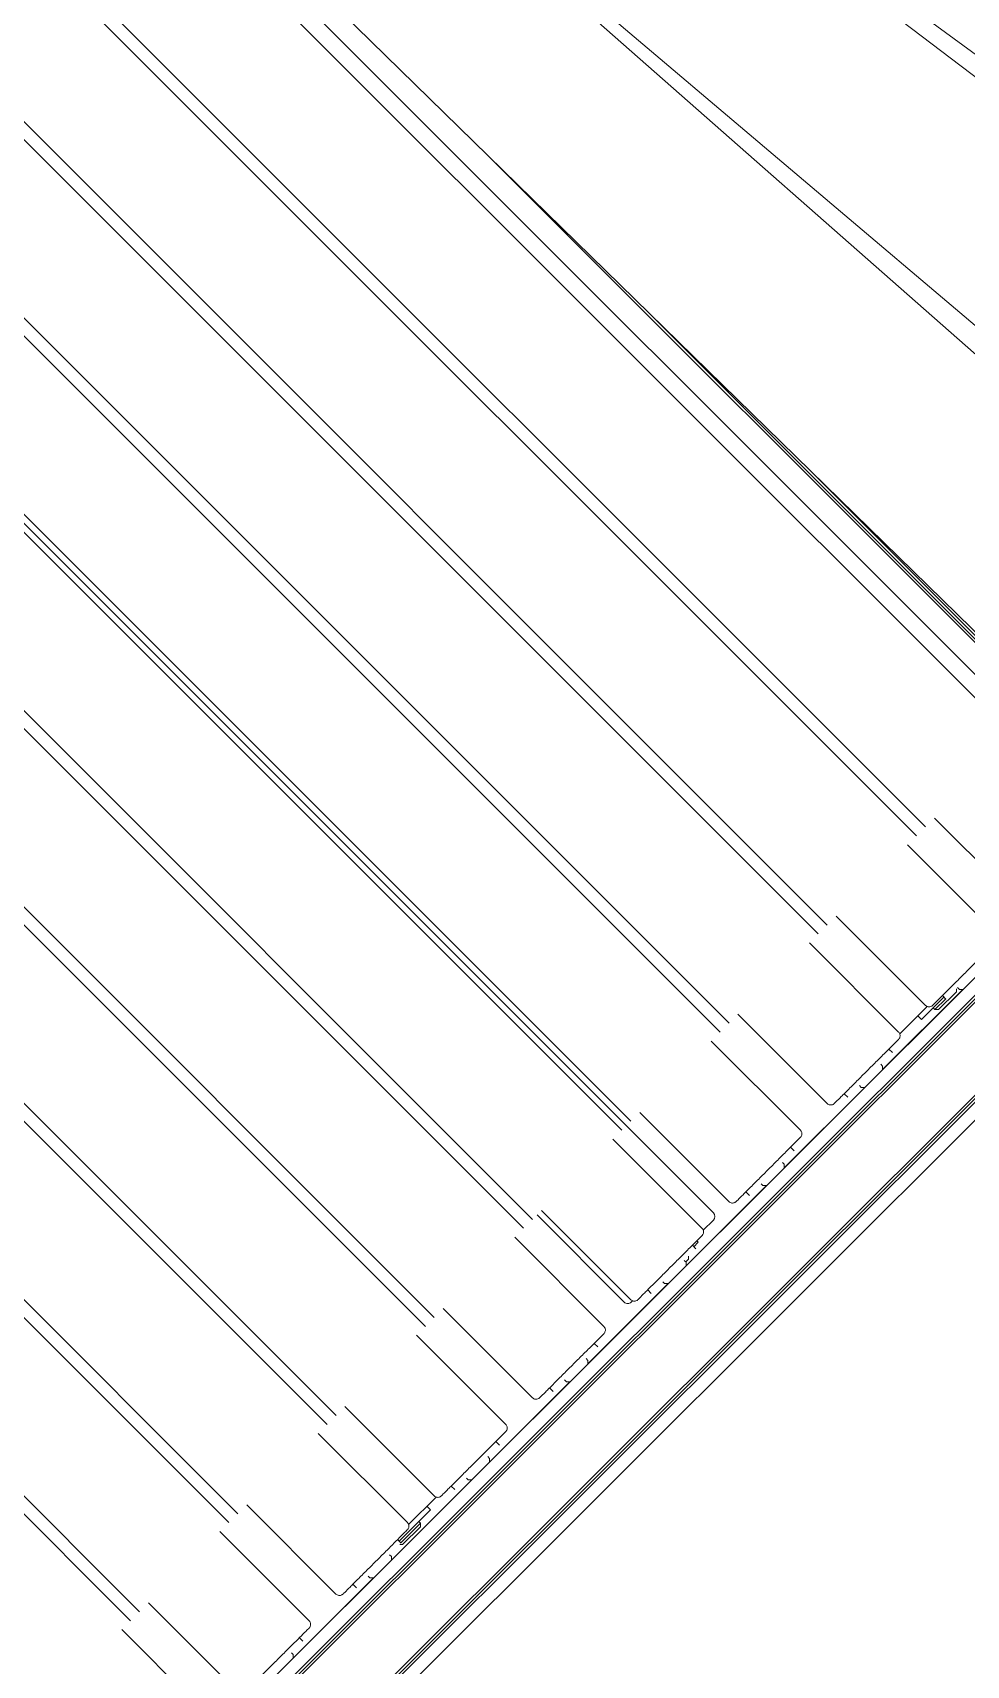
# Model space of a CAD drawing. Header units: metres. Extents: x 51 to 52746, y -259 to 37569.
# Drawn here: x 48801 to 49170, y 32036 to 32683 of the extents above; entities that cross this region are included whole.
import ezdxf

# ---------------------------------------------------------------- set-up
doc = ezdxf.new("R2010")
doc.units = ezdxf.units.M
doc.header["$LTSCALE"] = 500
doc.layers.add('Visible (ISO)', color=7, linetype='Continuous')

msp = doc.modelspace()

# ---------------------------------------------------------------- linework, layer by layer
at = {"layer": 'Visible (ISO)', "color": 4, "lineweight": 5}
for p, q in [((48982.681, 32814.418), (49355.517, 32541.587)), ((48981.238, 32812.15), (49348.822, 32532.282)), ((49225.489, 32376.964), (48808.796, 32793.921)), ((48940.484, 32761.269), (49287.17, 32455.896)), ((48942.085, 32763.428), (49294.513, 32464.7)), ((49189.591, 32403.548), (48836.15, 32757.213)), ((49154.225, 32368.204), (48800.783, 32721.869)), ((49150.688, 32364.669), (48797.247, 32718.334)), ((48897.956, 32715.463), (49228.179, 32392.359)), ((49115.322, 32329.325), (48761.88, 32682.99)), ((49111.785, 32325.791), (48758.343, 32679.456)), ((49076.418, 32290.446), (48722.977, 32644.112)), ((49072.882, 32286.912), (48719.44, 32640.577)), ((49237.312, 32377.724), (48980.489, 32634.71)), ((49037.515, 32251.568), (48684.074, 32605.233)), ((49033.979, 32248.033), (48680.537, 32601.699)), ((49070.262, 32215.264), (48711.105, 32574.648)), ((48998.612, 32212.689), (48645.17, 32566.354)), ((49238.019, 32378.431), (49044.232, 32572.341)), ((48995.075, 32209.155), (48641.634, 32562.82)), ((48959.709, 32173.811), (48606.267, 32527.476)), ((48956.172, 32170.276), (48602.731, 32523.941)), ((49238.726, 32379.138), (49107.975, 32509.972)), ((48917.269, 32131.398), (48563.828, 32485.063)), ((48920.806, 32134.932), (48567.364, 32488.597)), ((48878.366, 32092.519), (48524.924, 32446.184)), ((48881.903, 32096.054), (48528.461, 32449.719)), ((48839.463, 32053.641), (48486.021, 32407.306)), ((48842.999, 32057.175), (48489.558, 32410.84)), ((49230.946, 32365.704), (48141.657, 31277.104)), ((49230.946, 32365.704), (48141.657, 31277.104)), ((48163.49, 31298.923), (49230.946, 32365.704)), ((49193.106, 32336.372), (49157.762, 32371.738)), ((49234.48, 32362.167), (48145.191, 31273.567)), ((49235.187, 32361.46), (48145.898, 31272.86)), ((49235.894, 32360.753), (48146.605, 31272.152)), ((49182.496, 32325.768), (49147.152, 32361.135)), ((49254.273, 32342.362), (48164.984, 31253.762)), ((49254.98, 32341.655), (48165.691, 31253.055)), ((49255.687, 32340.947), (48166.398, 31252.347)), ((48169.932, 31248.811), (49259.221, 32337.411)), ((49154.202, 32297.493), (49118.858, 32332.859)), ((49143.592, 32286.89), (49108.248, 32322.256)), ((49169.053, 32303.852), (49137.224, 32272.043)), ((49169.053, 32303.852), (49137.224, 32272.043)), ((49137.224, 32272.043), (49169.053, 32303.852)), ((49137.224, 32272.043), (49169.053, 32303.852)), ((49159.383, 32295.846), (49166.456, 32302.915)), ((49162.335, 32299.965), (49160.921, 32301.38)), ((49166.456, 32302.915), (49166.457, 32304.084)), ((49167.639, 32303.853), (49166.933, 32304.56)), ((49169.054, 32303.852), (49167.639, 32303.853)), ((49144.05, 32286.178), (49154.914, 32297.034)), ((49152.664, 32291.959), (49161.506, 32300.795)), ((49157.969, 32295.846), (49157.262, 32296.554)), ((49162.213, 32300.088), (49157.969, 32295.846)), ((49159.383, 32295.846), (49157.969, 32295.846)), ((49115.299, 32258.614), (49079.955, 32293.981)), ((49152.664, 32291.959), (49151.25, 32293.373)), ((49104.689, 32248.011), (49069.345, 32283.377)), ((49141.115, 32278.759), (49139.701, 32280.173)), ((49137.224, 32273.457), (49136.517, 32274.164)), ((49137.224, 32272.042), (49137.224, 32273.457)), ((49130.15, 32264.974), (49098.321, 32233.165)), ((49130.15, 32264.974), (49098.321, 32233.165)), ((49098.321, 32233.165), (49130.15, 32264.974)), ((49098.321, 32233.164), (49130.15, 32264.974)), ((49123.432, 32261.087), (49122.018, 32262.501)), ((49128.736, 32264.974), (49128.03, 32265.681)), ((49130.15, 32264.974), (49128.736, 32264.974)), ((49076.396, 32219.736), (49041.052, 32255.102)), ((49065.786, 32209.133), (49030.442, 32244.499)), ((49102.212, 32239.88), (49100.798, 32241.295)), ((49098.321, 32234.578), (49097.614, 32235.285)), ((49098.321, 32233.164), (49098.321, 32234.578)), ((49091.246, 32226.095), (49059.417, 32194.286)), ((49091.246, 32226.095), (49059.417, 32194.286)), ((49059.417, 32194.286), (49091.246, 32226.095)), ((49059.417, 32194.286), (49091.247, 32226.095)), ((49084.529, 32222.208), (49083.115, 32223.623)), ((49089.833, 32226.096), (49089.126, 32226.803)), ((49091.247, 32226.095), (49089.833, 32226.096)), ((49034.895, 32179.92), (49000.381, 32214.456)), ((49037.493, 32180.857), (49002.149, 32216.224)), ((49066.244, 32208.421), (49070.261, 32212.435)), ((49026.883, 32170.254), (48991.539, 32205.62)), ((49064.248, 32203.598), (49063.663, 32204.183)), ((49060.357, 32196.882), (49060.357, 32198.052)), ((49063.309, 32201.002), (49061.895, 32202.416)), ((49062.48, 32201.831), (49064.248, 32203.598)), ((49059.418, 32195.7), (49058.711, 32196.407)), ((49059.296, 32195.822), (49060.357, 32196.882)), ((49059.417, 32194.285), (49059.418, 32195.7)), ((49052.343, 32187.216), (49020.514, 32155.408)), ((49052.343, 32187.216), (49020.514, 32155.408)), ((49020.514, 32155.408), (49052.343, 32187.216)), ((49020.514, 32155.407), (49052.344, 32187.216)), ((49045.625, 32183.33), (49044.212, 32184.744)), ((49050.93, 32187.217), (49050.223, 32187.924)), ((49052.344, 32187.216), (49050.93, 32187.217)), ((49037.724, 32179.919), (49038.204, 32180.399)), ((48998.59, 32141.979), (48963.246, 32177.345)), ((48987.98, 32131.375), (48952.636, 32166.742)), ((49024.406, 32162.123), (49022.992, 32163.538)), ((49020.515, 32156.821), (49019.808, 32157.528)), ((49020.514, 32155.407), (49020.515, 32156.821)), ((49013.44, 32148.338), (48981.611, 32116.529)), ((49013.44, 32148.338), (48981.611, 32116.529)), ((48981.611, 32116.529), (49013.44, 32148.338)), ((48981.611, 32116.529), (49013.44, 32148.338)), ((49006.722, 32144.451), (49005.309, 32145.865)), ((49012.027, 32148.338), (49011.32, 32149.046)), ((49013.441, 32148.338), (49012.027, 32148.338)), ((48959.687, 32103.1), (48924.343, 32138.466)), ((48949.077, 32092.497), (48913.733, 32127.863)), ((48985.502, 32123.244), (48984.089, 32124.659)), ((48981.612, 32117.942), (48980.905, 32118.65)), ((48981.611, 32116.528), (48981.612, 32117.942)), ((48974.537, 32109.459), (48942.708, 32077.651)), ((48974.537, 32109.459), (48942.708, 32077.65)), ((48942.708, 32077.651), (48974.537, 32109.459)), ((48942.708, 32077.65), (48974.537, 32109.459)), ((48967.819, 32105.572), (48966.405, 32106.987)), ((48973.124, 32109.46), (48972.417, 32110.167)), ((48974.538, 32109.459), (48973.124, 32109.46)), ((48949.535, 32091.785), (48960.398, 32102.642)), ((48920.783, 32064.221), (48885.439, 32099.588)), ((48945.77, 32085.195), (48958.148, 32097.566)), ((48958.148, 32097.566), (48956.735, 32098.981)), ((48910.173, 32053.618), (48874.829, 32088.985)), ((48954.258, 32092.264), (48946.477, 32084.488)), ((48947.184, 32083.781), (48954.257, 32090.85)), ((48954.258, 32092.264), (48953.551, 32092.971)), ((48954.257, 32090.85), (48954.258, 32092.264)), ((48946.599, 32084.366), (48945.186, 32085.78)), ((48947.184, 32083.781), (48946.014, 32083.781)), ((48942.708, 32079.064), (48942.002, 32079.771)), ((48942.708, 32077.65), (48942.708, 32079.064)), ((48935.634, 32070.581), (48903.805, 32038.772)), ((48935.634, 32070.581), (48903.805, 32038.772)), ((48903.805, 32038.772), (48935.634, 32070.581)), ((48903.805, 32038.772), (48935.634, 32070.581)), ((48928.916, 32066.694), (48927.502, 32068.108)), ((48934.22, 32070.581), (48933.514, 32071.288)), ((48935.635, 32070.581), (48934.22, 32070.581)), ((48881.88, 32025.343), (48846.536, 32060.709)), ((48871.27, 32014.74), (48835.926, 32050.106)), ((48907.696, 32045.487), (48906.282, 32046.902)), ((48903.805, 32040.185), (48903.098, 32040.892)), ((48903.805, 32038.771), (48903.805, 32040.185))]:
    msp.add_line(p, q, dxfattribs=at)
for centre, start, end in [((49068.847, 32213.85), 314.981888, 44.981888), ((49036.31, 32181.333), 224.981888, 314.981888)]:
    msp.add_arc(centre, 2, start, end, dxfattribs=at)
for points in [[(49154.202, 32297.493), (49154.355, 32297.34), (49154.535, 32297.211), (49154.919, 32297.02), (49155.127, 32296.956), (49155.548, 32296.897), (49155.766, 32296.901), (49156.184, 32296.977), (49156.389, 32297.05), (49156.668, 32297.202), (49156.757, 32297.26), (49156.882, 32297.356), (49156.923, 32297.391), (49156.976, 32297.44), (49156.991, 32297.453), (49157.008, 32297.469), (49157.011, 32297.472), (49157.015, 32297.476), (49157.016, 32297.477), (49157.019, 32297.481), (49157.021, 32297.482), (49157.024, 32297.486), (49157.025, 32297.487), (49157.027, 32297.489), (49157.028, 32297.489), (49157.03, 32297.491), (49157.03, 32297.492), (49157.033, 32297.495), (49157.036, 32297.498), (49157.054, 32297.515), (49157.08, 32297.541), (49157.231, 32297.692), (49157.457, 32297.918), (49158.252, 32298.712), (49158.933, 32299.393), (49160.619, 32301.077), (49161.641, 32302.099), (49163.901, 32304.358), (49165.167, 32305.623), (49167.78, 32308.234), (49169.159, 32309.613), (49171.859, 32312.311), (49173.213, 32313.664), (49175.726, 32316.175), (49176.917, 32317.365), (49178.987, 32319.435), (49179.894, 32320.34), (49181.312, 32321.758), (49181.842, 32322.288), (49182.278, 32322.724), (49182.37, 32322.815), (49182.452, 32322.897), (49182.47, 32322.915), (49182.487, 32322.932), (49182.49, 32322.935), (49182.494, 32322.939), (49182.495, 32322.94), (49182.496, 32322.942), (49182.496, 32322.941), (49182.501, 32322.946), (49182.502, 32322.947), (49182.507, 32322.952), (49182.508, 32322.953), (49182.51, 32322.955), (49182.511, 32322.957), (49182.516, 32322.961), (49182.52, 32322.965), (49182.53, 32322.976), (49182.538, 32322.984), (49182.557, 32323.005), (49182.569, 32323.018), (49182.616, 32323.071), (49182.649, 32323.112), (49182.777, 32323.283), (49182.858, 32323.423), (49183.005, 32323.767), (49183.057, 32323.98), (49183.092, 32324.405), (49183.074, 32324.622), (49182.974, 32325.035), (49182.889, 32325.236), (49182.696, 32325.543), (49182.602, 32325.662), (49182.496, 32325.768)], [(49115.299, 32258.614), (49115.452, 32258.461), (49115.632, 32258.332), (49116.016, 32258.142), (49116.224, 32258.077), (49116.645, 32258.018), (49116.863, 32258.022), (49117.281, 32258.098), (49117.486, 32258.171), (49117.765, 32258.323), (49117.853, 32258.381), (49117.979, 32258.478), (49118.019, 32258.512), (49118.073, 32258.561), (49118.088, 32258.575), (49118.104, 32258.591), (49118.107, 32258.593), (49118.111, 32258.597), (49118.113, 32258.599), (49118.116, 32258.602), (49118.118, 32258.604), (49118.121, 32258.607), (49118.122, 32258.608), (49118.124, 32258.61), (49118.125, 32258.61), (49118.127, 32258.612), (49118.127, 32258.613), (49118.13, 32258.616), (49118.133, 32258.619), (49118.151, 32258.637), (49118.176, 32258.662), (49118.327, 32258.813), (49118.554, 32259.039), (49119.349, 32259.833), (49120.03, 32260.514), (49121.716, 32262.199), (49122.738, 32263.221), (49124.998, 32265.479), (49126.264, 32266.744), (49128.877, 32269.355), (49130.256, 32270.734), (49132.956, 32273.432), (49134.31, 32274.785), (49136.823, 32277.297), (49138.013, 32278.486), (49140.084, 32280.556), (49140.991, 32281.462), (49142.409, 32282.879), (49142.939, 32283.409), (49143.375, 32283.845), (49143.467, 32283.936), (49143.548, 32284.018), (49143.567, 32284.037), (49143.583, 32284.053), (49143.587, 32284.057), (49143.591, 32284.06), (49143.592, 32284.061), (49143.593, 32284.063), (49143.593, 32284.063), (49143.598, 32284.067), (49143.599, 32284.069), (49143.603, 32284.073), (49143.604, 32284.074), (49143.607, 32284.077), (49143.608, 32284.078), (49143.613, 32284.083), (49143.616, 32284.087), (49143.627, 32284.098), (49143.635, 32284.106), (49143.654, 32284.126), (49143.666, 32284.139), (49143.713, 32284.192), (49143.746, 32284.234), (49143.874, 32284.404), (49143.955, 32284.545), (49144.102, 32284.889), (49144.154, 32285.102), (49144.188, 32285.527), (49144.171, 32285.744), (49144.07, 32286.157), (49143.986, 32286.357), (49143.793, 32286.665), (49143.699, 32286.784), (49143.592, 32286.89)], [(49076.396, 32219.736), (49076.549, 32219.583), (49076.729, 32219.453), (49077.113, 32219.263), (49077.321, 32219.199), (49077.742, 32219.139), (49077.959, 32219.144), (49078.377, 32219.22), (49078.583, 32219.292), (49078.862, 32219.445), (49078.95, 32219.503), (49079.075, 32219.599), (49079.116, 32219.633), (49079.17, 32219.682), (49079.185, 32219.696), (49079.201, 32219.712), (49079.204, 32219.715), (49079.208, 32219.719), (49079.21, 32219.72), (49079.213, 32219.724), (49079.215, 32219.725), (49079.218, 32219.729), (49079.219, 32219.729), (49079.221, 32219.731), (49079.222, 32219.732), (49079.223, 32219.734), (49079.224, 32219.734), (49079.227, 32219.737), (49079.23, 32219.74), (49079.248, 32219.758), (49079.273, 32219.784), (49079.424, 32219.935), (49079.651, 32220.161), (49080.445, 32220.955), (49081.127, 32221.636), (49082.812, 32223.32), (49083.835, 32224.342), (49086.095, 32226.601), (49087.361, 32227.866), (49089.973, 32230.477), (49091.353, 32231.855), (49094.053, 32234.554), (49095.407, 32235.907), (49097.92, 32238.418), (49099.11, 32239.608), (49101.181, 32241.677), (49102.087, 32242.583), (49103.506, 32244.001), (49104.036, 32244.53), (49104.472, 32244.966), (49104.563, 32245.058), (49104.645, 32245.14), (49104.664, 32245.158), (49104.68, 32245.175), (49104.684, 32245.178), (49104.688, 32245.182), (49104.688, 32245.183), (49104.69, 32245.184), (49104.69, 32245.184), (49104.694, 32245.189), (49104.696, 32245.19), (49104.7, 32245.195), (49104.701, 32245.196), (49104.704, 32245.198), (49104.705, 32245.2), (49104.71, 32245.204), (49104.713, 32245.208), (49104.724, 32245.219), (49104.732, 32245.227), (49104.751, 32245.248), (49104.763, 32245.261), (49104.809, 32245.314), (49104.843, 32245.355), (49104.971, 32245.526), (49105.052, 32245.666), (49105.198, 32246.01), (49105.251, 32246.223), (49105.285, 32246.648), (49105.268, 32246.865), (49105.167, 32247.278), (49105.083, 32247.479), (49104.89, 32247.786), (49104.795, 32247.905), (49104.689, 32248.011)], [(49037.493, 32180.857), (49037.646, 32180.704), (49037.826, 32180.575), (49038.21, 32180.385), (49038.418, 32180.32), (49038.838, 32180.261), (49039.056, 32180.265), (49039.474, 32180.341), (49039.68, 32180.414), (49039.958, 32180.566), (49040.047, 32180.624), (49040.172, 32180.721), (49040.213, 32180.755), (49040.267, 32180.804), (49040.282, 32180.818), (49040.298, 32180.833), (49040.301, 32180.836), (49040.305, 32180.84), (49040.306, 32180.842), (49040.31, 32180.845), (49040.312, 32180.847), (49040.315, 32180.85), (49040.316, 32180.851), (49040.318, 32180.853), (49040.318, 32180.853), (49040.32, 32180.855), (49040.321, 32180.856), (49040.324, 32180.859), (49040.327, 32180.862), (49040.345, 32180.88), (49040.37, 32180.905), (49040.521, 32181.056), (49040.748, 32181.282), (49041.542, 32182.076), (49042.223, 32182.757), (49043.909, 32184.442), (49044.932, 32185.464), (49047.192, 32187.722), (49048.457, 32188.987), (49051.07, 32191.598), (49052.45, 32192.977), (49055.15, 32195.675), (49056.504, 32197.028), (49059.017, 32199.54), (49060.207, 32200.729), (49062.278, 32202.799), (49063.184, 32203.705), (49064.603, 32205.122), (49065.133, 32205.652), (49065.569, 32206.088), (49065.66, 32206.179), (49065.742, 32206.261), (49065.761, 32206.279), (49065.777, 32206.296), (49065.781, 32206.3), (49065.784, 32206.303), (49065.785, 32206.304), (49065.787, 32206.306), (49065.787, 32206.306), (49065.791, 32206.31), (49065.792, 32206.311), (49065.797, 32206.316), (49065.798, 32206.317), (49065.801, 32206.32), (49065.802, 32206.321), (49065.807, 32206.326), (49065.81, 32206.329), (49065.821, 32206.341), (49065.828, 32206.349), (49065.848, 32206.369), (49065.859, 32206.382), (49065.906, 32206.435), (49065.94, 32206.476), (49066.068, 32206.647), (49066.149, 32206.788), (49066.295, 32207.132), (49066.348, 32207.345), (49066.382, 32207.77), (49066.365, 32207.987), (49066.264, 32208.399), (49066.179, 32208.6), (49065.987, 32208.907), (49065.892, 32209.026), (49065.786, 32209.133)], [(48998.59, 32141.979), (48998.743, 32141.826), (48998.923, 32141.696), (48999.307, 32141.506), (48999.515, 32141.442), (48999.935, 32141.382), (49000.153, 32141.387), (49000.571, 32141.463), (49000.776, 32141.535), (49001.055, 32141.687), (49001.144, 32141.745), (49001.269, 32141.842), (49001.31, 32141.876), (49001.364, 32141.925), (49001.379, 32141.939), (49001.395, 32141.955), (49001.398, 32141.958), (49001.402, 32141.962), (49001.403, 32141.963), (49001.407, 32141.966), (49001.408, 32141.968), (49001.412, 32141.971), (49001.413, 32141.972), (49001.415, 32141.974), (49001.415, 32141.975), (49001.417, 32141.977), (49001.418, 32141.977), (49001.421, 32141.98), (49001.424, 32141.983), (49001.442, 32142.001), (49001.467, 32142.026), (49001.618, 32142.177), (49001.845, 32142.404), (49002.639, 32143.198), (49003.32, 32143.878), (49005.006, 32145.563), (49006.029, 32146.585), (49008.289, 32148.844), (49009.554, 32150.108), (49012.167, 32152.719), (49013.547, 32154.098), (49016.247, 32156.797), (49017.6, 32158.15), (49020.113, 32160.661), (49021.304, 32161.851), (49023.375, 32163.92), (49024.281, 32164.826), (49025.7, 32166.244), (49026.23, 32166.773), (49026.666, 32167.209), (49026.757, 32167.301), (49026.839, 32167.382), (49026.857, 32167.401), (49026.874, 32167.417), (49026.878, 32167.421), (49026.881, 32167.425), (49026.882, 32167.426), (49026.884, 32167.427), (49026.884, 32167.427), (49026.888, 32167.432), (49026.889, 32167.433), (49026.894, 32167.438), (49026.895, 32167.439), (49026.897, 32167.441), (49026.899, 32167.442), (49026.903, 32167.447), (49026.907, 32167.451), (49026.918, 32167.462), (49026.925, 32167.47), (49026.944, 32167.491), (49026.956, 32167.504), (49027.003, 32167.557), (49027.037, 32167.598), (49027.164, 32167.768), (49027.246, 32167.909), (49027.392, 32168.253), (49027.445, 32168.466), (49027.479, 32168.891), (49027.462, 32169.108), (49027.361, 32169.521), (49027.276, 32169.722), (49027.084, 32170.029), (49026.989, 32170.148), (49026.883, 32170.254)], [(48959.687, 32103.1), (48959.839, 32102.947), (48960.02, 32102.818), (48960.404, 32102.627), (48960.612, 32102.563), (48961.032, 32102.504), (48961.25, 32102.508), (48961.668, 32102.584), (48961.873, 32102.657), (48962.152, 32102.809), (48962.241, 32102.867), (48962.366, 32102.964), (48962.407, 32102.998), (48962.461, 32103.047), (48962.475, 32103.061), (48962.492, 32103.076), (48962.495, 32103.079), (48962.499, 32103.083), (48962.5, 32103.084), (48962.504, 32103.088), (48962.505, 32103.089), (48962.509, 32103.093), (48962.51, 32103.094), (48962.511, 32103.096), (48962.512, 32103.096), (48962.514, 32103.098), (48962.514, 32103.099), (48962.518, 32103.102), (48962.521, 32103.105), (48962.538, 32103.123), (48962.564, 32103.148), (48962.715, 32103.299), (48962.941, 32103.525), (48963.736, 32104.319), (48964.417, 32105), (48966.103, 32106.685), (48967.126, 32107.707), (48969.386, 32109.965), (48970.651, 32111.23), (48973.264, 32113.841), (48974.644, 32115.22), (48977.344, 32117.918), (48978.697, 32119.271), (48981.21, 32121.782), (48982.401, 32122.972), (48984.472, 32125.042), (48985.378, 32125.947), (48986.796, 32127.365), (48987.326, 32127.895), (48987.763, 32128.331), (48987.854, 32128.422), (48987.936, 32128.504), (48987.954, 32128.522), (48987.971, 32128.539), (48987.975, 32128.543), (48987.978, 32128.546), (48987.979, 32128.547), (48987.981, 32128.549), (48987.98, 32128.549), (48987.985, 32128.553), (48987.986, 32128.554), (48987.991, 32128.559), (48987.992, 32128.56), (48987.994, 32128.562), (48987.996, 32128.564), (48988, 32128.569), (48988.004, 32128.572), (48988.015, 32128.584), (48988.022, 32128.591), (48988.041, 32128.612), (48988.053, 32128.625), (48988.1, 32128.678), (48988.133, 32128.719), (48988.261, 32128.89), (48988.342, 32129.03), (48988.489, 32129.374), (48988.541, 32129.588), (48988.576, 32130.012), (48988.558, 32130.23), (48988.458, 32130.642), (48988.373, 32130.843), (48988.181, 32131.15), (48988.086, 32131.269), (48987.98, 32131.375)], [(48920.783, 32064.221), (48920.936, 32064.069), (48921.116, 32063.939), (48921.5, 32063.749), (48921.708, 32063.685), (48922.129, 32063.625), (48922.347, 32063.63), (48922.765, 32063.705), (48922.97, 32063.778), (48923.249, 32063.93), (48923.338, 32063.988), (48923.463, 32064.085), (48923.504, 32064.119), (48923.557, 32064.168), (48923.572, 32064.182), (48923.589, 32064.198), (48923.592, 32064.201), (48923.596, 32064.204), (48923.597, 32064.206), (48923.6, 32064.209), (48923.602, 32064.211), (48923.605, 32064.214), (48923.606, 32064.215), (48923.608, 32064.217), (48923.609, 32064.218), (48923.611, 32064.219), (48923.611, 32064.22), (48923.614, 32064.223), (48923.617, 32064.226), (48923.635, 32064.244), (48923.661, 32064.269), (48923.812, 32064.42), (48924.038, 32064.647), (48924.833, 32065.441), (48925.514, 32066.121), (48927.2, 32067.806), (48928.222, 32068.828), (48930.482, 32071.086), (48931.748, 32072.351), (48934.361, 32074.962), (48935.74, 32076.341), (48938.44, 32079.039), (48939.794, 32080.392), (48942.307, 32082.904), (48943.498, 32084.093), (48945.568, 32086.163), (48946.475, 32087.069), (48947.893, 32088.487), (48948.423, 32089.016), (48948.859, 32089.452), (48948.951, 32089.543), (48949.033, 32089.625), (48949.051, 32089.644), (48949.068, 32089.66), (48949.071, 32089.664), (48949.075, 32089.668), (48949.076, 32089.668), (48949.077, 32089.67), (48949.077, 32089.67), (48949.082, 32089.674), (48949.083, 32089.676), (48949.088, 32089.68), (48949.089, 32089.681), (48949.091, 32089.684), (48949.092, 32089.685), (48949.097, 32089.69), (48949.101, 32089.694), (48949.111, 32089.705), (48949.119, 32089.713), (48949.138, 32089.733), (48949.15, 32089.747), (48949.197, 32089.8), (48949.23, 32089.841), (48949.358, 32090.011), (48949.439, 32090.152), (48949.586, 32090.496), (48949.638, 32090.709), (48949.673, 32091.134), (48949.655, 32091.351), (48949.555, 32091.764), (48949.47, 32091.964), (48949.277, 32092.272), (48949.183, 32092.391), (48949.077, 32092.497)], [(48881.88, 32025.343), (48882.033, 32025.19), (48882.213, 32025.061), (48882.597, 32024.87), (48882.805, 32024.806), (48883.226, 32024.747), (48883.444, 32024.751), (48883.862, 32024.827), (48884.067, 32024.9), (48884.346, 32025.052), (48884.434, 32025.11), (48884.56, 32025.206), (48884.6, 32025.241), (48884.654, 32025.289), (48884.669, 32025.303), (48884.685, 32025.319), (48884.688, 32025.322), (48884.692, 32025.326), (48884.694, 32025.327), (48884.697, 32025.331), (48884.699, 32025.332), (48884.702, 32025.336), (48884.703, 32025.337), (48884.705, 32025.339), (48884.706, 32025.339), (48884.708, 32025.341), (48884.708, 32025.341), (48884.711, 32025.345), (48884.714, 32025.348), (48884.732, 32025.365), (48884.757, 32025.391), (48884.908, 32025.542), (48885.135, 32025.768), (48885.93, 32026.562), (48886.611, 32027.243), (48888.297, 32028.927), (48889.319, 32029.949), (48891.579, 32032.208), (48892.845, 32033.473), (48895.458, 32036.084), (48896.837, 32037.463), (48899.537, 32040.161), (48900.891, 32041.514), (48903.404, 32044.025), (48904.594, 32045.215), (48906.665, 32047.285), (48907.572, 32048.19), (48908.99, 32049.608), (48909.52, 32050.138), (48909.956, 32050.574), (48910.048, 32050.665), (48910.129, 32050.747), (48910.148, 32050.765), (48910.164, 32050.782), (48910.168, 32050.785), (48910.172, 32050.789), (48910.173, 32050.79), (48910.174, 32050.792), (48910.174, 32050.791), (48910.179, 32050.796), (48910.18, 32050.797), (48910.184, 32050.802), (48910.185, 32050.803), (48910.188, 32050.805), (48910.189, 32050.807), (48910.194, 32050.811), (48910.197, 32050.815), (48910.208, 32050.826), (48910.216, 32050.834), (48910.235, 32050.855), (48910.247, 32050.868), (48910.294, 32050.921), (48910.327, 32050.962), (48910.455, 32051.133), (48910.536, 32051.273), (48910.683, 32051.617), (48910.735, 32051.83), (48910.769, 32052.255), (48910.752, 32052.472), (48910.651, 32052.885), (48910.567, 32053.086), (48910.374, 32053.393), (48910.28, 32053.512), (48910.173, 32053.618)]]:
    msp.add_open_spline(points, degree=3, knots=[0, 0, 0, 0, 0.0648586, 0.0648586, 0.1285452, 0.1285452, 0.1922739, 0.1922739, 0.2560012, 0.2560012, 0.2875558, 0.2875558, 0.303477, 0.303477, 0.3094108, 0.3094108, 0.3107195, 0.3107195, 0.311526, 0.311526, 0.3131601, 0.3131601, 0.3163867, 0.3163867, 0.3214568, 0.3214568, 0.3366579, 0.3366579, 0.3822587, 0.3822587, 0.5191517, 0.5191517, 0.9322687, 0.9322687, 1.5109804, 1.5109804, 2.0843604, 2.0843604, 2.6579166, 2.6579166, 3.2314641, 3.2314641, 3.8050114, 3.8050114, 4.3785588, 4.3785588, 4.9521071, 4.9521071, 5.5256589, 5.5256589, 5.7561864, 5.7561864, 5.8600297, 5.8600297, 5.9063629, 5.9063629, 5.9237366, 5.9237366, 5.9367698, 5.9367698, 5.9403561, 5.9403561, 5.9411614, 5.9411614, 5.941968, 5.941968, 5.9435986, 5.9435986, 5.9468223, 5.9468223, 5.9521229, 5.9521229, 5.9680263, 5.9680263, 6.0160393, 6.0160393, 6.080213, 6.080213, 6.1439241, 6.1439241, 6.207652, 6.207652, 6.2526925, 6.2526925, 6.2526925, 6.2526925], dxfattribs=at)

doc.saveas('drawing.dxf')
